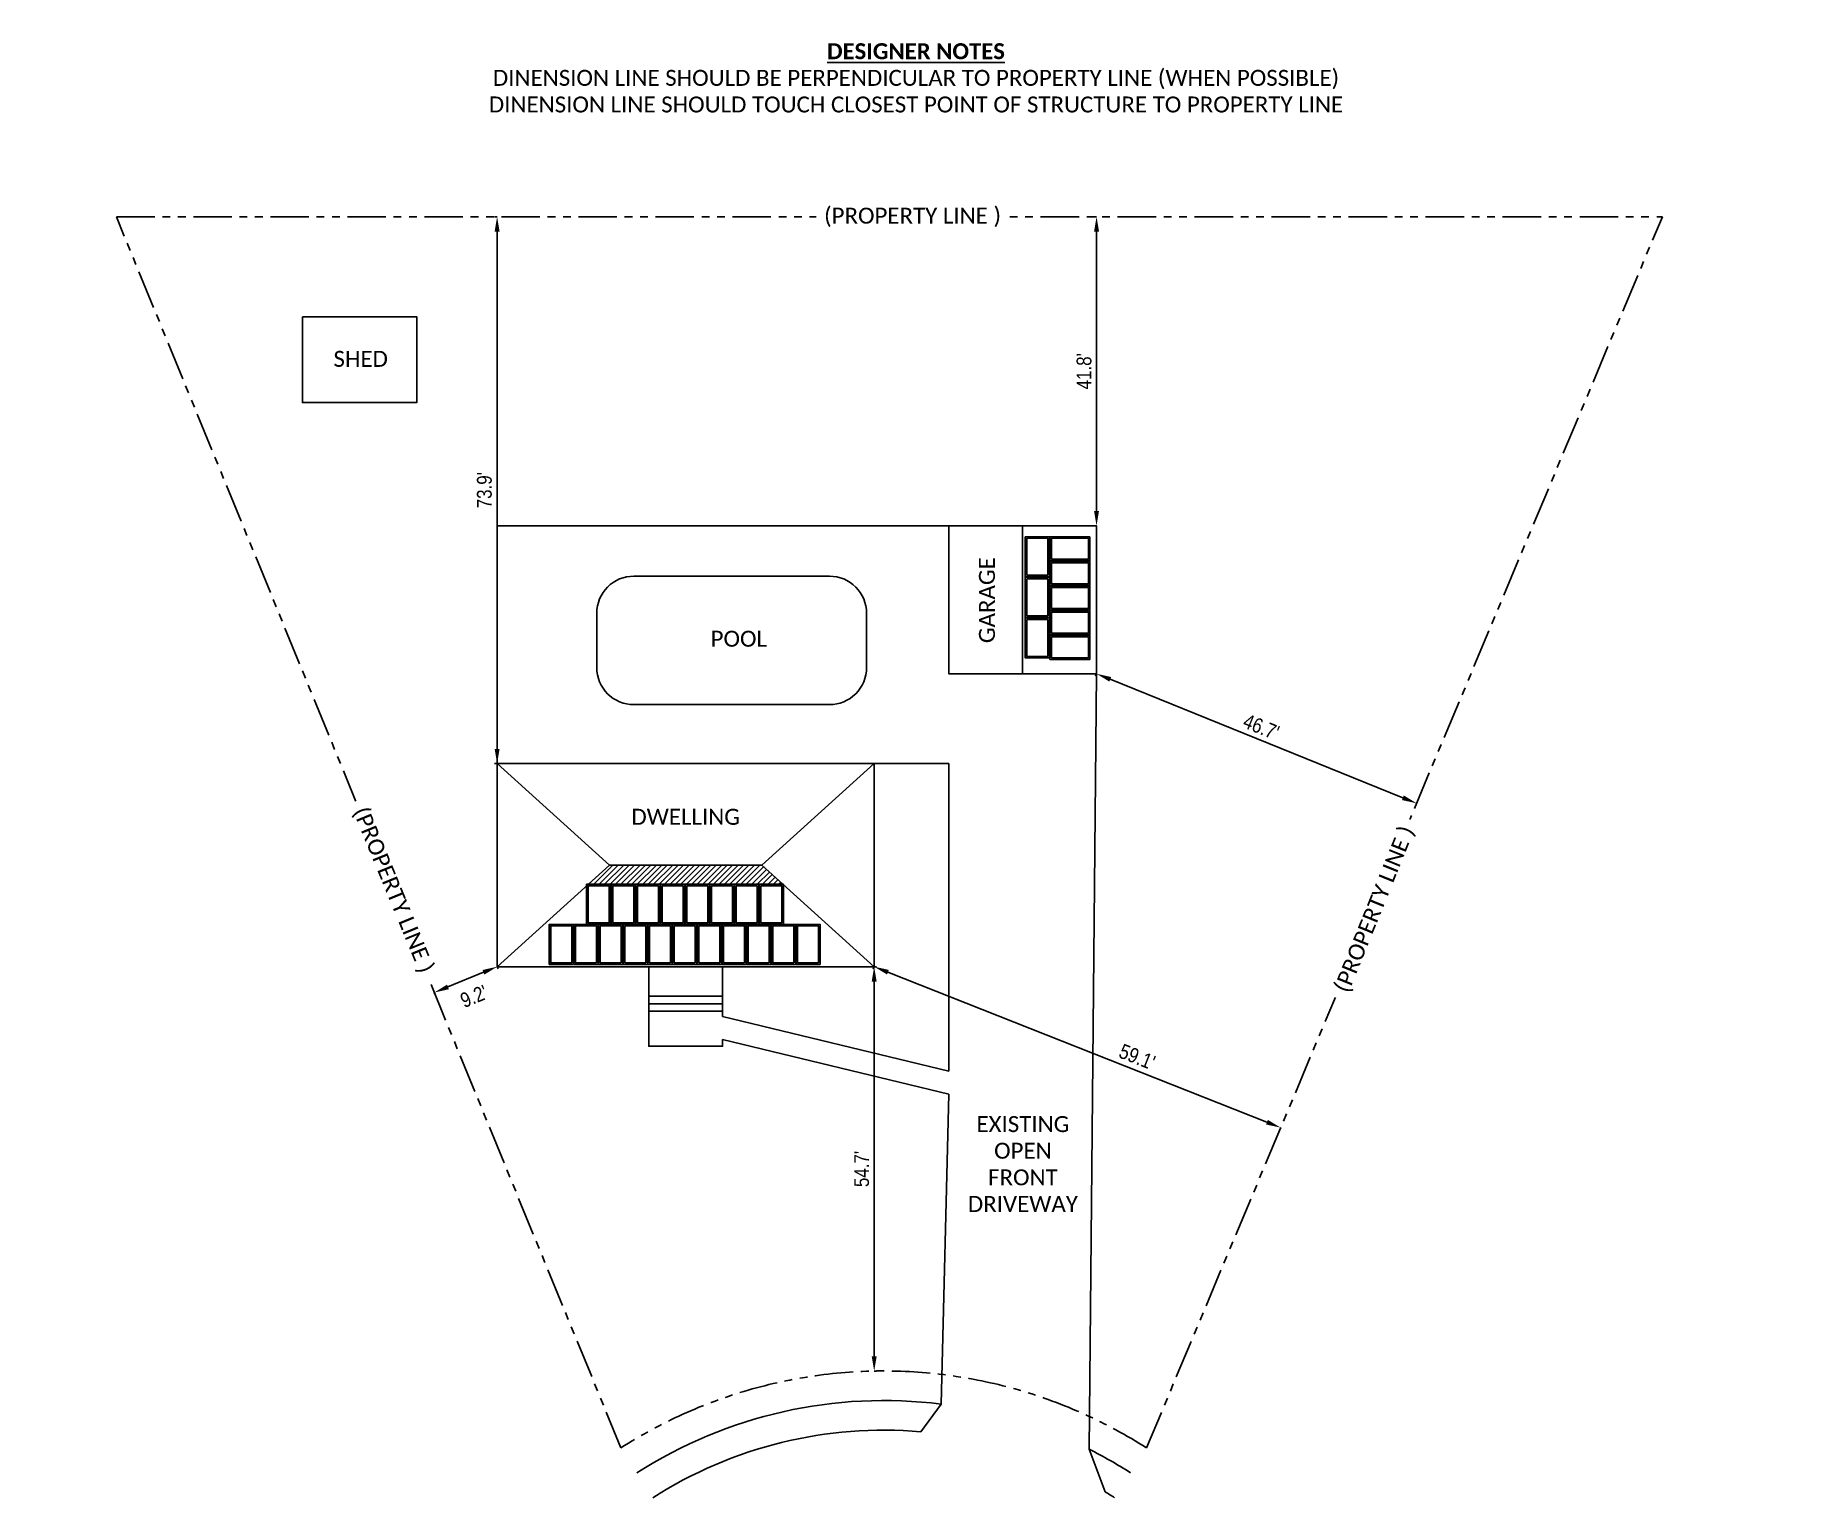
# Model space of a CAD drawing. Header units: feet. Extents: x -2984 to 10677, y -1449 to 2398.
# Drawn here: x -2984 to -125, y 25 to 2398 of the extents above; entities outside this region: 2.
import ezdxf

# ---------------------------------------------------------------- set-up
doc = ezdxf.new("R2010")
doc.units = ezdxf.units.FT
doc.header["$MEASUREMENT"] = 0
doc.linetypes.add('PHANTOM', pattern=[2.5, 1.25, -0.25, 0.25, -0.25, 0.25, -0.25])
doc.layers.add('LOCKED (NO PRINT)', color=7, linetype='Continuous', plot=False)
doc.layers.add('MODULE FRAME', color=9, linetype='Continuous')
doc.styles.add('1SIXTEENTH', font='technic_.ttf', dxfattribs={"height": 24})
doc.styles.add('TITLE BBLOCK TEXT', font='ARIALUNI.TTF')
doc.dimstyles.new('DESIGN', dxfattribs={"dimscale": 0, "dimtxt": 24, "dimasz": 24, "dimexe": 0, "dimexo": 4, "dimgap": 8, "dimtad": 1, "dimdec": 1, "dimlfac": 0.083333, "dimzin": 3, "dimdsep": 46, "dimtxsty": '1SIXTEENTH', "dimcen": 24, "dimclrd": 1, "dimclre": 1, "dimclrt": 7, "dimadec": 0, "dimazin": 0, "dimtfac": 1, "dimtdec": 1, "dimtofl": 0, "dimtmove": 2, "dimatfit": 3, "dimfxl": 1, "dimfrac": 2, "dimtolj": 1, "dimtzin": 0, "dimarcsym": 1})

# ---------------------------------------------------------------- blocks, each defined once
blk = doc.blocks.new('*D94')
at = {"color": 1, "lineweight": -2, "transparency": 16777216}
for p, q in [((-2232.9, 882.7), (-2234.4, 886.4)), ((-2256.6, 877.3), (-2314.2, 853.6)), ((-2334.9, 840.8), (-2336.4, 844.5))]:
    blk.add_line(p, q, dxfattribs=at)
at = {"color": 1, "transparency": 16777216}
for points in [[(-2258.1, 881), (-2255.1, 873.6), (-2234.4, 886.4)], [(-2315.7, 857.3), (-2312.7, 849.9), (-2336.4, 844.5)]]:
    blk.add_solid(points, dxfattribs=at)
at = {"layer": 'Defpoints', "color": 0, "transparency": 16777216}
for p in [(-2234.4, 886.4), (-2336.4, 844.5), (-2336.4, 844.5)]:
    blk.add_point(p, dxfattribs=at)
at = {"color": 7, "transparency": 16777216, "insert": (-2272.1, 838.3), "char_height": 24, "attachment_point": 5, "rotation": 22.2896, "style": '1SIXTEENTH'}
blk.add_mtext("\\A1;9.2'", dxfattribs=at)
blk = doc.blocks.new('*D95')
at = {"color": 1, "lineweight": -2, "transparency": 16777216}
for p, q in [((-1618.4, 886.4), (-1622.4, 886.4)), ((-1622.4, 862.4), (-1622.4, 254.1)), ((-1618.4, 230.1), (-1622.4, 230.1))]:
    blk.add_line(p, q, dxfattribs=at)
at = {"color": 1, "transparency": 16777216}
for points in [[(-1626.4, 862.4), (-1618.4, 862.4), (-1622.4, 886.4)], [(-1626.4, 254.1), (-1618.4, 254.1), (-1622.4, 230.1)]]:
    blk.add_solid(points, dxfattribs=at)
at = {"layer": 'Defpoints', "color": 0, "transparency": 16777216}
for p in [(-1622.4, 886.4), (-1622.4, 230.1), (-1622.4, 230.1)]:
    blk.add_point(p, dxfattribs=at)
at = {"color": 7, "transparency": 16777216, "insert": (-1642.7, 558.2), "char_height": 24, "attachment_point": 5, "rotation": 90, "style": '1SIXTEENTH'}
blk.add_mtext("\\A1;54.7'", dxfattribs=at)
blk = doc.blocks.new('*D92')
at = {"color": 1, "lineweight": -2, "transparency": 16777216}
for p, q in [((-1623.9, 882.6), (-1622.4, 886.4)), ((-1600.1, 877.5), (-984.9, 634.1)), ((-964.1, 621.5), (-962.6, 625.3))]:
    blk.add_line(p, q, dxfattribs=at)
at = {"color": 1, "transparency": 16777216}
for points in [[(-1598.6, 881.2), (-1601.6, 873.8), (-1622.4, 886.4)], [(-983.4, 637.8), (-986.4, 630.4), (-962.6, 625.3)]]:
    blk.add_solid(points, dxfattribs=at)
at = {"layer": 'Defpoints', "color": 0, "transparency": 16777216}
for p in [(-1622.4, 886.4), (-962.6, 625.3), (-962.6, 625.3)]:
    blk.add_point(p, dxfattribs=at)
at = {"color": 7, "transparency": 16777216, "insert": (-1195.5, 740.1), "char_height": 24, "attachment_point": 5, "rotation": 338.4121, "style": '1SIXTEENTH'}
blk.add_mtext("\\A1;59.1'", dxfattribs=at)
blk = doc.blocks.new('*D93')
at = {"color": 1, "lineweight": -2, "transparency": 16777216}
for p, q in [((-1263, 1358), (-1261.5, 1361.7)), ((-1239.2, 1352.7), (-764.3, 1160.6)), ((-743.5, 1147.8), (-742, 1151.6))]:
    blk.add_line(p, q, dxfattribs=at)
at = {"color": 1, "transparency": 16777216}
for points in [[(-1237.7, 1356.4), (-1240.7, 1349), (-1261.5, 1361.7)], [(-762.8, 1164.3), (-765.8, 1156.8), (-742, 1151.6)]]:
    blk.add_solid(points, dxfattribs=at)
at = {"layer": 'Defpoints', "color": 0, "transparency": 16777216}
for p in [(-1261.5, 1361.7), (-742, 1151.6), (-742, 1151.6)]:
    blk.add_point(p, dxfattribs=at)
at = {"color": 7, "transparency": 16777216, "insert": (-994.2, 1275.4), "char_height": 24, "attachment_point": 5, "rotation": 337.9715, "style": '1SIXTEENTH'}
blk.add_mtext("\\A1;46.7'", dxfattribs=at)
blk = doc.blocks.new('*D96')
at = {"color": 1, "lineweight": -2, "transparency": 16777216}
for p, q in [((-1265.5, 2103.2), (-1261.5, 2103.2)), ((-1261.5, 1625.7), (-1261.5, 2079.2)), ((-1265.5, 1601.7), (-1261.5, 1601.7))]:
    blk.add_line(p, q, dxfattribs=at)
at = {"color": 1, "transparency": 16777216}
for points in [[(-1265.5, 2079.2), (-1257.5, 2079.2), (-1261.5, 2103.2)], [(-1265.5, 1625.7), (-1257.5, 1625.7), (-1261.5, 1601.7)]]:
    blk.add_solid(points, dxfattribs=at)
at = {"layer": 'Defpoints', "color": 0, "transparency": 16777216}
for p in [(-1261.5, 2103.2), (-1261.5, 2103.2), (-1261.5, 1601.7)]:
    blk.add_point(p, dxfattribs=at)
at = {"color": 7, "transparency": 16777216, "insert": (-1281.7, 1852.5), "char_height": 24, "attachment_point": 5, "rotation": 90, "style": '1SIXTEENTH'}
blk.add_mtext("\\A1;41.8'", dxfattribs=at)
blk = doc.blocks.new('*D97')
at = {"color": 1, "lineweight": -2, "transparency": 16777216}
for p, q in [((-2238.4, 2103.2), (-2234.4, 2103.2)), ((-2234.4, 1239.9), (-2234.4, 2079.2)), ((-2238.4, 1215.9), (-2234.4, 1215.9))]:
    blk.add_line(p, q, dxfattribs=at)
at = {"color": 1, "transparency": 16777216}
for points in [[(-2238.4, 2079.2), (-2230.4, 2079.2), (-2234.4, 2103.2)], [(-2238.4, 1239.9), (-2230.4, 1239.9), (-2234.4, 1215.9)]]:
    blk.add_solid(points, dxfattribs=at)
at = {"layer": 'Defpoints', "color": 0, "transparency": 16777216}
for p in [(-2234.4, 2103.2), (-2234.4, 2103.2), (-2234.4, 1215.9)]:
    blk.add_point(p, dxfattribs=at)
at = {"color": 7, "transparency": 16777216, "insert": (-2255, 1659.6), "char_height": 24, "attachment_point": 5, "rotation": 90, "style": '1SIXTEENTH'}
blk.add_mtext("\\A1;73.9'", dxfattribs=at)

msp = doc.modelspace()

# ---------------------------------------------------------------- hatches: boundary and pattern name
h = msp.add_hatch()
h.set_pattern_fill('ANSI31', color=9, scale=50)
h.set_pattern_definition([(45, (-1748.7354, -11255.204), (-4.4194174, 4.4194174), [])])
h.paths.add_polyline_path([(-1804.92, 1051.12), (-2051.91, 1051.12), (-2086.19, 1020.17), (-1770.64, 1020.17)])

# ---------------------------------------------------------------- linework, layer by layer
at = {"color": 3, "linetype": 'PHANTOM', "ltscale": 50}
for p, q in [((-2033.51, 105.59), (-2852.38, 2103.24)), ((-2852.38, 2103.24), (-343.19, 2103.24)), ((-1180.36, 105.59), (-343.19, 2103.24))]:
    msp.add_line(p, q, dxfattribs=at)
at = {"color": 4}
for p, q in [((-2234.41, 1215.88), (-2234.41, 1601.72)), ((-2234.41, 1601.72), (-1501.47, 1601.72)), ((-1261.47, 1361.72), (-1273.47, 103.47)), ((-1622.41, 1215.88), (-1501.47, 1215.88)), ((-1501.47, 1215.88), (-1501.47, 716.87)), ((-1988.41, 886.35), (-1988.41, 797.45)), ((-1868.41, 886.35), (-1868.41, 805.5)), ((-1868.41, 838.35), (-1988.41, 838.35)), ((-1868.41, 826.35), (-1988.41, 826.35)), ((-1868.41, 814.35), (-1988.41, 814.35)), ((-1868.41, 805.5), (-1501.47, 716.87)), ((-1868.41, 768.46), (-1501.47, 679.84)), ((-1501.47, 679.84), (-1513.47, 176.64)), ((-1513.47, 176.64), (-1546.5, 131.92)), ((-1273.47, 103.47), (-1247.73, 34.45))]:
    msp.add_line(p, q, dxfattribs=at)
at = {"color": 3}
for p, q in [((-2234.41, 1215.88), (-1622.41, 1215.88)), ((-2234.41, 886.35), (-2234.41, 1215.88)), ((-2234.41, 1215.88), (-2051.91, 1051.12)), ((-1622.41, 1215.88), (-1804.92, 1051.12)), ((-1622.41, 1215.88), (-1622.41, 886.35)), ((-2051.91, 1051.12), (-2234.41, 886.35)), ((-2234.41, 886.35), (-2051.91, 1051.12)), ((-1804.92, 1051.12), (-2051.91, 1051.12)), ((-1804.92, 1051.12), (-1622.41, 886.35)), ((-1622.41, 886.35), (-1804.92, 1051.12)), ((-1622.41, 886.35), (-2234.41, 886.35))]:
    msp.add_line(p, q, dxfattribs=at)
at = {"color": 1}
msp.add_line((-1929.41, 1051.12), (-1928.75, 1051.12), dxfattribs=at)
at = {"color": 3}
msp.add_lwpolyline([(-2550.49, 1940.95), (-2364.79, 1940.95), (-2364.79, 1801.78), (-2550.49, 1801.78)], close=True, dxfattribs=at)
at = {"color": 3, "flags": 128}
for points in [[(-1501.47, 1601.72), (-1261.47, 1601.72), (-1261.47, 1361.72), (-1501.47, 1361.72), (-1501.47, 1601.72)], [(-1381.47, 1361.72), (-1381.47, 1601.72)]]:
    msp.add_lwpolyline(points, dxfattribs=at)
at = {"color": 3}
msp.add_lwpolyline([(-2012.62, 1520.06), (-1694.85, 1520.06, -0.4142136), (-1634.85, 1460.06), (-1634.85, 1371.63, -0.4142136), (-1694.85, 1311.63), (-2012.62, 1311.63, -0.4142136), (-2072.62, 1371.63), (-2072.62, 1460.06, -0.4142136)], format="xyb", close=True, dxfattribs=at)
at = {"flags": 128}
msp.add_lwpolyline([(-2051.91, 1051.12), (-2086.19, 1020.17), (-1770.64, 1020.17), (-1804.92, 1051.12)], close=True, dxfattribs=at)
at = {"color": 4, "flags": 128}
msp.add_lwpolyline([(-1988.41, 797.45), (-1988.41, 757.47), (-1868.41, 757.47), (-1868.41, 768.46)], dxfattribs=at)
at = {"color": 3, "linetype": 'PHANTOM', "ltscale": 50}
msp.add_arc((-1606.94, -560.04), 790.59, 57.34581, 122.65419, dxfattribs=at)
at = {"color": 4}
for radius, start, end in [(742.59, 82.76938, 122.65419), (694.59, 85.00864, 122.65419), (742.59, 57.34581, 63.31669), (694.59, 57.34581, 58.85808)]:
    msp.add_arc((-1606.94, -560.04), radius, start, end, dxfattribs=at)
at = {"layer": 'LOCKED (NO PRINT)'}
msp.add_lwpolyline([(9350.95, -298.46), (10620.54, -298.46), (10620.54, -1448.75), (9350.95, -1448.75)], close=True, dxfattribs=at)
at = {"layer": 'MODULE FRAME', "color": 7, "linetype": 'Continuous', "flags": 128}
for points in [[(-1377.18, 1584.15), (-1338.13, 1584.15), (-1338.13, 1519.2), (-1377.18, 1519.2)], [(-1272.18, 1584.15), (-1272.18, 1545.1), (-1337.13, 1545.1), (-1337.13, 1584.15)], [(-1272.18, 1544.1), (-1272.18, 1505.05), (-1337.13, 1505.05), (-1337.13, 1544.1)], [(-1377.18, 1518.2), (-1338.13, 1518.2), (-1338.13, 1453.25), (-1377.18, 1453.25)], [(-1272.18, 1504.05), (-1272.18, 1465), (-1337.13, 1465), (-1337.13, 1504.05)], [(-1272.18, 1464), (-1272.18, 1424.95), (-1337.13, 1424.95), (-1337.13, 1464)], [(-1377.18, 1452.25), (-1338.13, 1452.25), (-1338.13, 1387.3), (-1377.18, 1387.3)], [(-1272.18, 1423.95), (-1272.18, 1384.9), (-1337.13, 1384.9), (-1337.13, 1423.95)], [(-2050.12, 955.22), (-2089.17, 955.22), (-2089.17, 1020.17), (-2050.12, 1020.17)], [(-2010.07, 955.22), (-2049.12, 955.22), (-2049.12, 1020.17), (-2010.07, 1020.17)], [(-1970.02, 955.22), (-2009.07, 955.22), (-2009.07, 1020.17), (-1970.02, 1020.17)], [(-1929.97, 955.22), (-1969.02, 955.22), (-1969.02, 1020.17), (-1929.97, 1020.17)], [(-1889.92, 955.22), (-1928.97, 955.22), (-1928.97, 1020.17), (-1889.92, 1020.17)], [(-1849.87, 955.22), (-1888.92, 955.22), (-1888.92, 1020.17), (-1849.87, 1020.17)], [(-1809.82, 955.22), (-1848.87, 955.22), (-1848.87, 1020.17), (-1809.82, 1020.17)], [(-1769.77, 955.22), (-1808.82, 955.22), (-1808.82, 1020.17), (-1769.77, 1020.17)], [(-2110.7, 890.02), (-2149.75, 890.02), (-2149.75, 954.97), (-2110.7, 954.97)], [(-2070.65, 890.02), (-2109.7, 890.02), (-2109.7, 954.97), (-2070.65, 954.97)], [(-2030.6, 890.02), (-2069.65, 890.02), (-2069.65, 954.97), (-2030.6, 954.97)], [(-1990.55, 890.02), (-2029.6, 890.02), (-2029.6, 954.97), (-1990.55, 954.97)], [(-1950.5, 890.02), (-1989.55, 890.02), (-1989.55, 954.97), (-1950.5, 954.97)], [(-1910.45, 890.02), (-1949.5, 890.02), (-1949.5, 954.97), (-1910.45, 954.97)], [(-1870.4, 890.02), (-1909.45, 890.02), (-1909.45, 954.97), (-1870.4, 954.97)], [(-1830.35, 890.02), (-1869.4, 890.02), (-1869.4, 954.97), (-1830.35, 954.97)], [(-1790.3, 890.02), (-1829.35, 890.02), (-1829.35, 954.97), (-1790.3, 954.97)], [(-1750.25, 890.02), (-1789.3, 890.02), (-1789.3, 954.97), (-1750.25, 954.97)], [(-1710.2, 890.02), (-1749.25, 890.02), (-1749.25, 954.97), (-1710.2, 954.97)]]:
    msp.add_lwpolyline(points, close=True, dxfattribs=at)
at = {"layer": 'MODULE FRAME', "color": 8, "linetype": 'Continuous', "flags": 128}
for points in [[(-1374.66, 1581.63), (-1340.65, 1581.63), (-1340.65, 1521.71), (-1374.66, 1521.71)], [(-1274.7, 1581.63), (-1274.7, 1547.61), (-1334.61, 1547.61), (-1334.61, 1581.63)], [(-1374.66, 1515.68), (-1340.65, 1515.68), (-1340.65, 1455.76), (-1374.66, 1455.76)], [(-1274.7, 1541.58), (-1274.7, 1507.56), (-1334.61, 1507.56), (-1334.61, 1541.58)], [(-1274.7, 1501.53), (-1274.7, 1467.51), (-1334.61, 1467.51), (-1334.61, 1501.53)], [(-1274.7, 1461.48), (-1274.7, 1427.46), (-1334.61, 1427.46), (-1334.61, 1461.48)], [(-1374.66, 1449.73), (-1340.65, 1449.73), (-1340.65, 1389.81), (-1374.66, 1389.81)], [(-1274.7, 1421.43), (-1274.7, 1387.41), (-1334.61, 1387.41), (-1334.61, 1421.43)], [(-2052.64, 957.74), (-2086.65, 957.74), (-2086.65, 1017.66), (-2052.64, 1017.66)], [(-2012.59, 957.74), (-2046.6, 957.74), (-2046.6, 1017.66), (-2012.59, 1017.66)], [(-1972.54, 957.74), (-2006.55, 957.74), (-2006.55, 1017.66), (-1972.54, 1017.66)], [(-1932.49, 957.74), (-1966.5, 957.74), (-1966.5, 1017.66), (-1932.49, 1017.66)], [(-1892.44, 957.74), (-1926.45, 957.74), (-1926.45, 1017.66), (-1892.44, 1017.66)], [(-1852.39, 957.74), (-1886.4, 957.74), (-1886.4, 1017.66), (-1852.39, 1017.66)], [(-1812.34, 957.74), (-1846.35, 957.74), (-1846.35, 1017.66), (-1812.34, 1017.66)], [(-1772.29, 957.74), (-1806.3, 957.74), (-1806.3, 1017.66), (-1772.29, 1017.66)], [(-2113.21, 892.54), (-2147.23, 892.54), (-2147.23, 952.46), (-2113.21, 952.46)], [(-2073.16, 892.54), (-2107.18, 892.54), (-2107.18, 952.46), (-2073.16, 952.46)], [(-2033.11, 892.54), (-2067.13, 892.54), (-2067.13, 952.46), (-2033.11, 952.46)], [(-1993.06, 892.54), (-2027.08, 892.54), (-2027.08, 952.46), (-1993.06, 952.46)], [(-1953.01, 892.54), (-1987.03, 892.54), (-1987.03, 952.46), (-1953.01, 952.46)], [(-1912.96, 892.54), (-1946.98, 892.54), (-1946.98, 952.46), (-1912.96, 952.46)], [(-1872.91, 892.54), (-1906.93, 892.54), (-1906.93, 952.46), (-1872.91, 952.46)], [(-1832.86, 892.54), (-1866.88, 892.54), (-1866.88, 952.46), (-1832.86, 952.46)], [(-1792.81, 892.54), (-1826.83, 892.54), (-1826.83, 952.46), (-1792.81, 952.46)], [(-1752.76, 892.54), (-1786.78, 892.54), (-1786.78, 952.46), (-1752.76, 952.46)], [(-1712.71, 892.54), (-1746.73, 892.54), (-1746.73, 952.46), (-1712.71, 952.46)]]:
    msp.add_lwpolyline(points, close=True, dxfattribs=at)

# ---------------------------------------------------------------- texts
at = {"insert": (-1381.02, 566.24), "char_height": 25.92, "attachment_point": 5, "style": '1SIXTEENTH', "bg_fill": 3, "box_fill_scale": 1.5, "bg_fill_color": 256, "bg_fill_transparency": 0}
msp.add_mtext_dynamic_manual_height_columns('{\\fCalibri|b0|i0|c0|p34;EXISTING\\POPEN FRONT DRIVEWAY}', width=2, gutter_width=370.67, heights=[0], dxfattribs=at)
at = {"layer": 'LOCKED (NO PRINT)', "color": 7, "style": 'TITLE BBLOCK TEXT'}
msp.add_text('SATELLITE IMAGE', height=114.2354, rotation=359.98856, dxfattribs=at).set_placement((9283.29, -236.86))
at = {"layer": 'LOCKED (NO PRINT)', "insert": (-1554.54, 2328.45), "char_height": 25.92, "attachment_point": 5, "style": '1SIXTEENTH', "bg_fill": 2}
msp.add_mtext_dynamic_manual_height_columns('{\\fCalibri|b1|i0|c0|p34;\\LDESIGNER NOTES\\P\\fCalibri|b0|i0|c0|p34;\\lDINENSION LINE SHOULD BE PERPENDICULAR TO PROPERTY LINE (WHEN POSSIBLE)\\P\\W1;DINENSION LINE SHOULD TOUCH CLOSEST POINT OF STRUCTURE TO PROPERTY LINE}', width=2833.1198, gutter_width=370.67, heights=[0], dxfattribs=at)

# ---------------------------------------------------------------- dimensions: what is measured, and where the dimension line sits
for p1, p2, picture, middle in [((-2234.41, 1215.88), (-2234.41, 2103.24), '*D97', (-2255.03, 1659.56)), ((-1261.47, 1601.72), (-1261.47, 2103.24), '*D96', (-1281.7, 1852.48)), ((-1261.47, 1361.72), (-742.02, 1151.55), '*D93', (-994.17, 1275.37)), ((-1622.41, 886.35), (-1622.41, 230.07), '*D95', (-1642.69, 558.21))]:
    dim = msp.add_aligned_dim(p1=p1, p2=p2, distance=0, dimstyle='DESIGN', override={"dimscale": 1, "dimpost": "'"})
    dim.commit()
    dim.dimension.update_dxf_attribs({"geometry": picture, "text_midpoint": middle})
dim = msp.add_linear_dim(base=(-2336.42, 844.54), p1=(-2234.41, 886.35), p2=(-2336.42, 844.54), angle=202.28962, dimstyle='DESIGN', override={"dimscale": 1, "dimpost": "'"})
dim.commit()
dim.dimension.update_dxf_attribs({"geometry": '*D94', "text_midpoint": (-2272.09, 838.31), "dimtype": 161})

# ---------------------------------------------------------------- next in the draw order: texts
at = {"char_height": 25.92, "attachment_point": 5, "style": '1SIXTEENTH', "bg_fill": 3, "box_fill_scale": 1.5, "bg_fill_color": 256, "bg_fill_transparency": 0}
for s, width, insert in [('{\\fCalibri|b0|i0|c0|p34;(PROPERTY LINE )}', 286.8906, (-1560.1, 2102.19)), ('{\\fCalibri|b0|i0|c0|p34;SHED}', 86.2927, (-2455.82, 1872.53)), ('{\\fCalibri|b0|i0|c0|p34;POOL}', 210.3609, (-1842.13, 1418.43)), ('{\\fCalibri|b0|i0|c0|p34;DWELLING}', 183.5817, (-1928.36, 1129.51))]:
    msp.add_mtext_dynamic_manual_height_columns(s, width=width, gutter_width=370.67, heights=[0], dxfattribs=dict(at, insert=insert))
for s, width, insert, rotation in [('{\\fCalibri|b0|i0|c0|p34;GARAGE}', 146.5838, (-1439.27, 1481.1), 90), ('{\\fCalibri|b0|i0|c0|p34;(PROPERTY LINE )}', 286.8906, (-2404.63, 1010.04), 292.34811), ('{\\fCalibri|b0|i0|c0|p34;(PROPERTY LINE )}', 286.8906, (-808.54, 978.94), 67.96746)]:
    msp.add_mtext_dynamic_manual_height_columns(s, width=width, gutter_width=370.67, heights=[0], dxfattribs=dict(at, insert=insert, rotation=rotation))

# ---------------------------------------------------------------- next in the draw order: dimensions: what is measured, and where the dimension line sits
dim = msp.add_linear_dim(base=(-962.58, 625.27), p1=(-1622.41, 886.35), p2=(-962.58, 625.27), angle=338.41206, dimstyle='DESIGN', override={"dimscale": 1, "dimpost": "'"})
dim.commit()
dim.dimension.update_dxf_attribs({"geometry": '*D92', "text_midpoint": (-1195.47, 740.14), "dimtype": 161})

doc.saveas('drawing.dxf')
